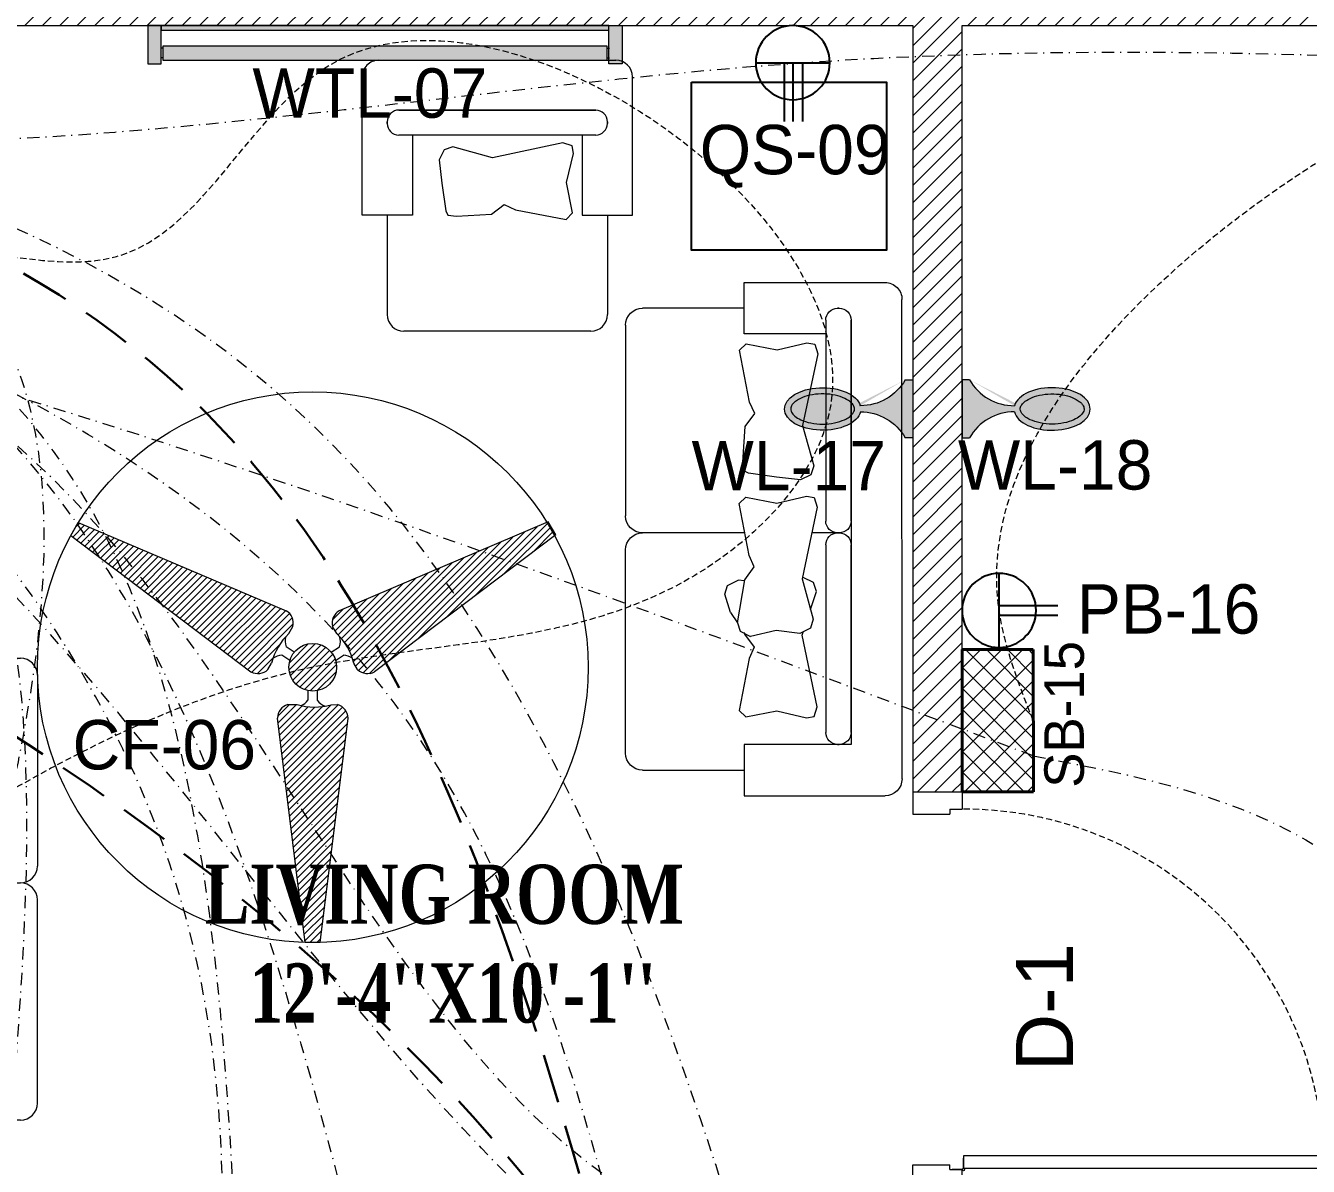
# Model space of a CAD drawing. Header units: inches. Extents: x 109699 to 44449955, y -10987 to 15824140.
# Drawn here: x 196454.9 to 196584.7, y -3879.3 to -3763.8 of the extents above; entities that cross this region are included whole.
import ezdxf

# ---------------------------------------------------------------- set-up
doc = ezdxf.new("R2010")
doc.units = ezdxf.units.IN
doc.header["$LTSCALE"] = 5
doc.header["$MEASUREMENT"] = 0
for name, pattern in [('DASHDOT', [1, 0.5, -0.25, 0, -0.25]), ('DASHED2', [0.375, 0.25, -0.125]), ('HIDDEN', [0.375, 0.25, -0.125])]:
    doc.linetypes.add(name, pattern=pattern)
doc.layers.get('0').update_dxf_attribs({"color": 123})
for name, color, linetype, lineweight in [('@NORMAL', 7, 'Continuous', 5), ('AC In', 244, 'DASHED2', 30), ('door', 8, 'Continuous', 9), ('E-CF-Ceiling-Fan', 30, 'Continuous', 13), ('E-Con-Point', 5, 'DASHED2', 13), ('E-PB-Socket-5A', 203, 'Continuous', 13), ('E-QS-Socket-15A', 1, 'Continuous', 9), ('E-SB-Switch-Board', 106, 'Continuous', 18), ('E-WL-Wall-Light', 232, 'Continuous', 15), ('E-WTL-Wall-Tube-Light', 6, 'Continuous', 15), ('fixture', 255, 'Continuous', 0), ('ha', 252, 'Continuous', 5), ('SB', 1, 'DASHDOT', 20), ('WALL-1', 8, 'Continuous', 9), ('wll 01', 7, 'Continuous', 9)]:
    doc.layers.add(name, color=color, linetype=linetype, lineweight=lineweight)
doc.layers.add('FURNITUR', color=7, linetype='Continuous', lineweight=5, true_color=0xe8e8e8)
doc.layers.add('illustr-FURNITURE', color=34, linetype='Continuous')
doc.layers.add('T', color=8, linetype='Continuous')
doc.styles.get("Standard").update_dxf_attribs({"font": 'times.ttf'})
doc.styles.add('style2', font='ARIALN.TTF', dxfattribs={"width": 0.75, "height": 3})
doc.styles.add('TEXT-3', font='arial.ttf')

# ---------------------------------------------------------------- blocks, each defined once
blk = doc.blocks.new('Door-40')
at = {"layer": 'door', "ltscale": 0.5}
for p, q in [((0, 40), (5, 40)), ((0, 40), (0, 37.75)), ((5, 40), (5, 38.24999999999636)), ((0, 37.75), (3.75, 37.75000000000364)), ((3.75, 38.24999999999636), (3.75, 37.75000000000364)), ((3.75, 38.24999999999636), (5, 38.24999999999636)), ((5.135000000002037, 2.913192669428099), (5.145000000004075, 2.913192669428099)), ((5.135000000002037, 1.885000000002037), (5.135000000002037, 2.913192669428099)), ((0, 0), (0, 2.25)), ((0, 2.25), (3.75, 2.249999999996362)), ((3.75, 1.750000000003638), (3.75, 2.249999999996362)), ((3.75, 1.750000000003638), (5, 1.750000000003638)), ((4.010000000002037, 1.760000000002037), (4.010000000002037, 1.75)), ((5.010000000002037, 1.760000000002037), (4.010000000002037, 1.760000000002037)), ((5, 1.750000000003638), (5.010400642058812, 1.750000000007276)), ((5, 0), (5, 1.750000000003638)), ((5.145000000004075, 1.895000000000437), (5.145000000004075, 1.884599357945262)), ((0, 0), (5, 0)), ((0, 0), (5, 0))]:
    blk.add_line(p, q, dxfattribs=at)
blk.add_lwpolyline([(41.625, 3.145000000000437), (5.145000000004075, 3.145000000000437), (5.145000000004075, 1.895000000000437), (41.625, 1.895000000000437)], close=True, dxfattribs=at)
blk.add_circle((5.135000000002037, 1.760000000002037), 0.1249999999999983, dxfattribs=at)
at = {"layer": 'door', "linetype": 'HIDDEN', "ltscale": 0.5}
blk.add_arc((5.156161382139544, 1.755015969829401), 36.49531813451388, 2.182731632980644, 90.24516611661387, dxfattribs=at)
blk = doc.blocks.new('A$C677D3EAC')
at = {"layer": 'FURNITUR'}
for p, q in [((12.00479866045498, 51.95316647657546), (26.27257498371182, 51.95316647657546)), ((12.00479866045498, 46.7545977087857), (12.00479866045498, 51.95316647657546)), ((1.714798660454107, 49.35388209268422), (12.00479866045498, 49.35388209268422)), ((27.98757498370105, 50.23816647657532), (27.98757498370833, 1.714991515273141)), ((-0.0002013395424000919, 47.63888209268407), (-0.0002013395424000919, 27.05888209268414)), ((22.84257498371153, 46.7545977087857), (12.00479866045498, 46.7545977087857)), ((21.47057498371578, 46.7545977087857), (21.64207498370524, 46.7545977087857)), ((22.84257498370425, 3.799775899162796), (22.84257498370425, 46.7545977087857)), ((20.27007498366584, 26.54438209267664), (20.27007498370949, 45.55409770878578)), ((22.84257498371153, 45.55409770878578), (22.8425749836606, 26.54438209267664)), ((11.49008981315274, 43.32827631189775), (12.16517933704745, 43.96611358265636)), ((12.5027240989948, 38.07549475087126), (11.49008981315274, 43.32827631189775)), ((12.16517933704745, 43.96611358265636), (15.31559601729532, 43.36579608827378)), ((15.31559601729532, 43.36579608827378), (18.31599273014581, 44.07867291178536)), ((19.40363667030761, 42.95307747577226), (17.86593348672614, 35.7117434773545)), ((18.31599273014581, 44.07867291178536), (19.10359739428532, 43.92859380628033)), ((19.10359739428532, 43.92859380628033), (19.40363667030761, 42.95307747577226)), ((13.02779365549941, 36.91237953848213), (12.5027240989948, 38.07549475087126)), ((12.05266419680993, 35.5991841482255), (13.02779365549941, 36.91237953848213)), ((11.33031025100354, 34.46060119444883), (11.61261941229895, 35.30786455647831)), ((11.61261941229895, 35.30786455647831), (12.66275786653569, 35.83314249810883)), ((12.00544753944268, 35.43314440848462), (12.05266419680993, 35.5991841482255)), ((15.24777488336258, 35.24313066369177), (12.66275786653569, 35.83314249810883)), ((17.65718828754325, 35.51486969230791), (15.24777488336258, 35.24313066369177)), ((18.70732674178726, 34.98959175067739), (17.65718828754325, 35.51486969230791)), ((17.86593348672614, 35.7117434773545), (17.97569034616026, 35.37952664570821)), ((10.63983892452234, 33.38899892960671), (11.33031025100354, 34.46060119444883)), ((11.33031025100354, 34.46060119444883), (12.05985271719692, 30.10290950415674)), ((17.87312200711312, 29.99035017502774), (19.00736667657475, 34.08911497292229)), ((19.00736667657475, 34.08911497292229), (18.70732674178726, 34.98959175067739)), ((10.63983892452234, 33.38899892960671), (10.03458546302863, 31.55699145095787)), ((18.72337355450145, 33.1164066199799), (19.32862701599515, 31.28439914133105)), ((10.03458546302863, 31.55699145095787), (10.3346253978234, 30.65651467320276)), ((19.32862701599515, 31.28439914133105), (19.02858708120039, 30.38392236357595)), ((10.3346253978234, 30.65651467320276), (11.38476385206013, 30.13123673157224)), ((12.04650223874341, 30.18265437400623), (11.38476385206013, 30.13123673157224)), ((12.05985271719692, 30.10290950415674), (13.0349821758864, 28.78971411390012)), ((19.4108251906946, 22.74901617660998), (17.87312200711312, 29.99035017502774)), ((17.97844862696365, 29.85864442194543), (17.89591218490386, 29.87674181101283)), ((19.02858708120039, 30.38392236357595), (17.97844862696365, 29.85864442194543)), ((13.0349821758864, 28.78971411390012), (12.50991261938179, 27.62659890151099)), ((12.50991261938179, 27.62659890151099), (11.49727833353245, 22.3738173404854)), ((12.06984914469649, 25.34388209268036), (1.714798660454107, 25.34388209268491)), ((21.47057498365757, 25.34388209267672), (18.85980329597078, 25.34388209267763)), ((21.47057498373033, 25.34388209267672), (21.64207498372707, 25.34388209267672)), ((21.64207498366159, 25.34388209267672), (21.47057498366485, 25.34388209267672)), ((-0.0002013395424000919, 4.314275899168024), (-0.0002013395424000919, 23.62888209268476)), ((20.27007498370949, 3.79977589916416), (20.27007498372404, 24.1433820926768)), ((22.84257498372608, 24.1433820926768), (22.84257498370425, 3.79977589916416)), ((11.49727833353245, 22.3738173404854), (12.17236785743444, 21.73598006972588)), ((12.17236785743444, 21.73598006972588), (15.32278453768231, 22.33629756410846)), ((15.32278453768231, 22.33629756410846), (18.3231812505328, 21.62342074059688)), ((19.11078591466503, 21.77349984610191), (19.4108251906946, 22.74901617660998)), ((18.3231812505328, 21.62342074059688), (19.11078591466503, 21.77349984610191)), ((15.28969182424771, 19.71016240346398), (12.43392473156564, 19.28744697104412)), ((17.69910522842838, 19.98190143208012), (15.28969182424771, 19.71016240346398)), ((18.74924368267239, 19.4566234904496), (17.69910522842838, 19.98190143208012)), ((11.98386482938076, 19.06232831278612), (11.87135034790845, 18.19937131140705)), ((11.87135034790845, 18.19937131140705), (12.10176965808205, 14.56994124392895)), ((12.43392473156564, 19.28744697104412), (11.98386482938076, 19.06232831278612)), ((17.91503894799826, 14.45738191479995), (19.04928361745988, 18.5561467126945)), ((19.04928361745988, 18.5561467126945), (18.74924368267239, 19.4566234904496)), ((12.10176965808205, 14.56994124392895), (13.07689911677153, 13.25674585367233)), ((19.45274213157973, 7.216047916382195), (17.91503894799826, 14.45738191479995)), ((13.07689911677153, 13.25674585367233), (12.55182956026692, 12.0936306412832)), ((12.55182956026692, 12.0936306412832), (11.53919527441758, 6.840849080256703)), ((11.53919527441758, 6.840849080256703), (12.21428479831957, 6.203011809498093)), ((12.21428479831957, 6.203011809498093), (15.36470147856744, 6.803329303880673)), ((15.36470147856744, 6.803329303880673), (18.36509819141793, 6.090452480368185)), ((19.15270285555744, 6.240531585874123), (19.45274213157973, 7.216047916382195)), ((20.27007498370949, 5.198560283064126), (12.00479866045498, 5.198560283062761)), ((12.00479866045498, 5.198560283062761), (12.00479866045498, -8.484727004542947e-06)), ((18.36509819141793, 6.090452480368185), (19.15270285555744, 6.240531585874123)), ((12.00479866045498, 2.599275899167878), (1.714798660446831, 2.599275899171516)), ((21.64207498370524, 2.59927589916424), (21.47057498370123, 2.59927589916424)), ((21.47057498370123, 2.59927589916424), (21.64207498369797, 2.59927589916424)), ((12.00479866045498, -8.484727004542947e-06), (26.27257498371182, -8.484727004542947e-06))]:
    blk.add_line(p, q, dxfattribs=at)
for centre, radius, start, end in [((26.27257498370454, 50.23816647657532), 1.715, 0, 90), ((1.714798660454107, 47.63888209268407), 1.715, 90, 180), ((21.47057498371578, 45.55409770878532), 1.200500000000829, 90, 179.9999999999739), ((21.64207498371252, 45.55409770878578), 1.20049999999992, 0, 90), ((1.714798660454107, 27.05888209268414), 1.715, 180, 270), ((21.47057498366485, 26.5443820926771), 1.200500000000375, 180.0000000000261, 270), ((21.64207498366159, 26.54438209267664), 1.20049999999901, 270, 0), ((1.714798660454107, 23.62888209268476), 1.715, 90, 180), ((21.47057498373033, 24.14338209267726), 1.20049999999901, 90, 180.0000000000261), ((21.64207498372707, 24.14338209267726), 1.200499999999465, 359.999999999974, 90), ((1.714798660446831, 4.314275899171662), 1.715, 180, 270), ((21.47057498370123, 3.799775899163706), 1.200499999999465, 179.9999999999739, 270), ((21.64207498370524, 3.79977589916416), 1.20049999999992, 270, 0), ((26.27257498371182, 1.714991515273141), 1.715, 270, 0)]:
    blk.add_arc(centre, radius, start, end, dxfattribs=at)
blk = doc.blocks.new('A$C35210EED')
at = {"layer": 'fixture'}
for p, q in [((4.314276831042662, 27.98778557556034), (23.62888302456122, 27.98778557556034)), ((2.599276831046154, 15.98278557556296), (2.599276831046154, 26.27278557557111)), ((25.34388302455773, 15.91773509132145), (25.34388302455773, 26.27278557556383)), ((-7.55285145714879e-06, 15.98278557556296), (-7.55285145714879e-06, 1.715009252306118)), ((5.19856121493649, 15.98278557556296), (-7.55285145714879e-06, 15.98278557556296)), ((5.19856121493649, 7.717509252308446), (5.19856121493649, 15.98278557556296)), ((6.840850012129522, 16.44838896160036), (6.20301274137455, 15.77329943769837)), ((12.09363157315966, 15.43575467575101), (6.840850012129522, 16.44838896160036)), ((18.19937224328169, 16.11623388810949), (14.56994217580359, 15.88581457793589)), ((19.06232924466167, 16.00371940663717), (18.19937224328169, 16.11623388810949)), ((19.28744790291967, 15.5536595044523), (19.06232924466167, 16.00371940663717)), ((22.74459864067467, 7.717509252308446), (22.74459864067467, 15.98278557556296)), ((22.74459864067467, 15.98278557556296), (27.94316740846261, 15.98278557556296)), ((27.94316740846261, 15.98278557556296), (27.94316740846261, 1.715009252306118)), ((6.20301274137455, 15.77329943769837), (6.80333023575804, 12.6228827574505)), ((13.25674678554788, 14.91068511924641), (12.09363157315966, 15.43575467575101)), ((14.56994217580359, 15.88581457793589), (13.25674678554788, 14.91068511924641)), ((19.71016333533771, 12.69789241177023), (19.28744790291967, 15.5536595044523)), ((6.80333023575804, 12.6228827574505), (6.090453412245552, 9.62248604460001)), ((19.98190236395749, 10.28847900758956), (19.71016333533771, 12.69789241177023)), ((6.090453412245552, 9.62248604460001), (6.240532517746033, 8.834881380460502)), ((7.216048848255014, 8.534842104438212), (14.45738284667459, 10.07254528801968)), ((14.45738284667459, 10.07254528801968), (18.55614764457277, 8.93830061855806)), ((19.45662442232424, 9.238340553345552), (19.98190236395749, 10.28847900758956)), ((6.240532517746033, 8.834881380460502), (7.216048848255014, 8.534842104438212)), ((18.55614764457277, 8.93830061855806), (19.45662442232424, 9.238340553345552)), ((3.799776831037889, 7.717509252308446), (24.14338302455144, 7.717509252293894)), ((2.599276831038878, 6.345509252312695), (2.599276831038878, 6.517009252316711)), ((2.599276831038878, 6.517009252316711), (2.599276831038878, 6.345509252319971)), ((25.34388302455045, 6.517009252287608), (25.34388302455045, 6.345509252290867)), ((25.34388302455045, 6.345509252356351), (25.34388302455045, 6.517009252353091)), ((25.34388302457228, 6.345509252312695), (25.34388302457228, 6.517009252316711)), ((25.34388302457228, 6.517009252316711), (25.34388302457228, 6.345509252319971)), ((3.799776831037889, 5.145009252313685), (24.14338302457327, 5.145009252291857)), ((24.14338302455144, 5.145009252291857), (3.799776831037889, 5.145009252313685)), ((26.22816740846611, 9.252305972040631e-06), (1.71499244714505, 9.252309610019438e-06))]:
    blk.add_line(p, q, dxfattribs=at)
for centre, radius, start, end in [((4.314276831049938, 26.27278557557111), 1.715, 90, 180), ((23.62888302456122, 26.27278557556383), 1.715, 0, 90), ((3.799776831037889, 6.517009252316711), 1.200499999999465, 90, 180), ((24.14338302455144, 6.517009252287608), 1.20049999999901, 0, 90), ((24.14338302457327, 6.517009252316711), 1.200499999999465, 0, 90), ((3.799776831037889, 6.345509252312695), 1.20049999999992, 180, 270), ((24.14338302455144, 6.345509252290867), 1.200499999999465, 270, 0), ((24.14338302457327, 6.345509252312695), 1.20049999999992, 270, 0), ((1.71499244714505, 1.715009252306118), 1.715, 180, 270), ((26.22816740846611, 1.715009252306118), 1.715, 270, 0)]:
    blk.add_arc(centre, radius, start, end, dxfattribs=at)
blk = doc.blocks.new('A$C4DCB0E22')
h = blk.add_hatch()
h.set_pattern_fill('ANSI37', color=256, scale=15, angle=90.05046403147966, style=0)
h.set_pattern_definition([(135.0504640314797, (0, 0), (-1.324656962164393, -1.326992438783809), []), (225.0504640314796, (0, 0), (1.326992438783809, -1.324656962164393), [])])
h.paths.add_polyline_path([(0.0158499618895469, -4.176303718850249e-06), (-3.779117417224143e-06, 17.9999888419976), (8.999992730033242, 18.00791571250107), (9.015846471040199, 0.007922694199763214)])
at = {"lineweight": 40}
for p, q in [((-3.779117417224143e-06, 17.9999888419976), (8.999992730033242, 18.00791571250107)), ((0.0158499618895469, -4.176303718850249e-06), (-3.779117417224143e-06, 17.9999888419976)), ((9.015846471040199, 0.007922694199763214), (8.999992730033242, 18.00791571250107)), ((0.0158499618895469, -4.176303718850249e-06), (9.015846471040199, 0.007922694199763214))]:
    blk.add_line(p, q, dxfattribs=at)
blk = doc.blocks.new('A$C0EEE0DA8')
at = {"lineweight": 25}
for p, q in [((9.859886922386067, 11.01563311866266), (9.859886922386067, 3.514223118661903)), ((9.859886922386067, 7.754928118662065), (15.8195753665932, 7.754928118662065)), ((9.859886922386067, 6.774928118662501), (15.8195753665932, 6.774928118662501))]:
    blk.add_line(p, q, dxfattribs=at)
blk.add_circle((9.85988692238243, 7.264928118662283), 3.750704999999999, dxfattribs=at)
blk = doc.blocks.new('1')
at = {"layer": 'E-CF-Ceiling-Fan', "linetype": 'ByBlock', "ltscale": 0.5}
h = blk.add_hatch(dxfattribs=at)
h.set_pattern_fill('ANSI31', color=256, scale=10)
h.set_pattern_definition([(45, (0, 0), (-0.8838834764831843, 0.8838834764831844), [])])
edge = h.paths.add_edge_path()
edge.add_line((209066.544903523, -13067.11685315647), (209064.6438415694, -13070.41407147769))
edge.add_line((209064.6438415694, -13070.41407147769), (209110.249472843, -13104.88204089217))
edge.add_ellipse((209112.0161950886, -13101.65334947437), major_axis=(2.602475337466696, 2.602475337466696), ratio=0.9999999999999906, start_angle=196.3127629962977, end_angle=268.2872464290007)
edge.add_line((209114.5397230216, -13104.33244681023), (209115.4849750511, -13102.69748638713))
edge.add_ellipse((209130.2442591997, -13106.24386666673), major_axis=(10.7334356491749, 10.7334356491749), ratio=0.9999999999981393, start_angle=88.44228272541869, end_angle=121.48902709430789, ccw=False)
edge.add_line((209119.806567247, -13095.22262044099), (209120.8528262952, -13093.41295266685))
edge.add_ellipse((209117.2719126632, -13092.56276837834), major_axis=(2.602475337466932, 2.602475337466932), ratio=0.9999999999995292, start_angle=301.6440633906456, end_angle=373.6185468234727)
edge.add_line((209119.1884486464, -13089.4206917419), (209066.544903523, -13067.11685315647))
edge = h.paths.add_edge_path()
edge.add_ellipse((209131.089283705, -13116.74145270932), major_axis=(2.633110768784475, 2.633110768784475), ratio=0.9999999999997597, start_angle=316.8297377331859, end_angle=387.8389618723904)
edge.add_line((209132.1880164829, -13113.18345735742), (209130.5488454061, -13113.22495130345))
edge.add_ellipse((209126.3035237661, -13098.2962790596), major_axis=(-10.97469841933177, 10.97469841933177), ratio=0.9999999999999191, start_angle=145.1951729281282, end_angle=150.8743574177565, ccw=False)
edge.add_ellipse((209126.3035237661, -13098.2962790596), major_axis=(-10.97469841933177, 10.97469841933177), ratio=0.9999999999999191, start_angle=122.4336804261327, end_angle=145.1951729281282, ccw=False)
edge.add_ellipse((209126.3035237661, -13098.2962790596), major_axis=(-10.97469841933177, 10.97469841933177), ratio=0.9999999999999191, start_angle=118.5749297277244, end_angle=122.4336804261327, ccw=False)
edge.add_line((209121.9149097344, -13113.18345735741), (209119.5749032555, -13113.18345735741))
edge.add_ellipse((209120.6314155011, -13116.70924926331), major_axis=(2.602635845509655, 2.602635845509654), ratio=0.9999999999987026, start_angle=61.6809744807266, end_angle=133.6503259141647)
edge.add_line((209116.9517537436, -13116.62255417043), (209123.9933819142, -13173.42733947012))
edge.add_line((209123.9933819142, -13173.42733947012), (209127.784032512, -13173.43690240765))
edge.add_line((209127.784032512, -13173.43690240765), (209134.8111659948, -13116.62255417052))
h.paths.add_polyline_path([(209119.8508739552, -13103.74154532349, 1), (209131.9120457831, -13103.74154532349, 1)])
edge = h.paths.add_edge_path()
edge.add_line((209187.3717421067, -13070.20410122277), (209185.4890127634, -13066.97304093389))
edge.add_line((209185.4890127634, -13066.97304093389), (209132.574471092, -13089.4206917419))
edge.add_ellipse((209134.4910070752, -13092.56276837834), major_axis=(-2.602475337469112, 2.602475337469112), ratio=0.9999999999994945, start_angle=-13.61854682341294, end_angle=58.35593660933898)
edge.add_line((209130.9100934432, -13093.41295266685), (209131.9563524914, -13095.22262044099))
edge.add_ellipse((209121.5186605386, -13106.24386666673), major_axis=(10.73343564915542, 10.73343564915542), ratio=0.999999999999095, start_angle=328.5109729056215, end_angle=361.55771727458557, ccw=False)
edge.add_line((209136.2779446873, -13102.69748638713), (209137.2231967167, -13104.33244681019))
edge.add_ellipse((209139.7467246498, -13101.65334947437), major_axis=(-2.602475337469201, 2.602475337469201), ratio=0.9999999999990601, start_angle=91.71275357099776, end_angle=163.2982999863874)
edge.add_line((209141.4914892536, -13104.89395933078), (209187.3717421067, -13070.20410122277))
at = {"layer": 'E-CF-Ceiling-Fan', "ltscale": 10}
for p, q in [((209185.4947354289, -13066.97061323832), (209132.574471092, -13089.42069174189)), ((209187.3717421067, -13070.20410122277), (209185.4890127634, -13066.97304093388)), ((209064.6438415694, -13070.41407147769), (209066.544903523, -13067.11685315647)), ((209066.544903523, -13067.11685315647), (209119.1884486464, -13089.42069174189)), ((209187.3717421067, -13070.20410122277), (209141.4914892536, -13104.8939593308)), ((209064.6438415694, -13070.41407147769), (209110.249472843, -13104.88204089212)), ((209119.8065672471, -13095.2226204409), (209120.8528262952, -13093.41295266684)), ((209131.9563524913, -13095.2226204409), (209130.9100934432, -13093.41295266684)), ((209121.1873655701, -13099.95559165538), (209119.1343670181, -13098.56426171081)), ((209130.5755541683, -13099.95559165538), (209132.6285527202, -13098.56426171081)), ((209114.5397230216, -13104.33244681025), (209115.484975051, -13102.69748638717)), ((209120.0894197592, -13102.06218894969), (209118.0923406337, -13100.70875594979)), ((209131.6734999792, -13102.06218894969), (209133.6705791047, -13100.70875594979)), ((209137.2231967167, -13104.33244681025), (209136.2779446873, -13102.69748638717)), ((209124.6292368371, -13109.64068966342), (209124.6292368371, -13112.08558296959)), ((209126.9897148455, -13109.6694233058), (209126.9897148455, -13112.08558296959)), ((209119.5749032554, -13113.18345735741), (209121.9149097344, -13113.18345735741)), ((209130.5488454059, -13113.22495130345), (209132.1880164829, -13113.18345735741)), ((209123.9933819142, -13173.42733947012), (209116.9517537436, -13116.62255417042)), ((209127.784032512, -13173.43690240765), (209134.8111659948, -13116.62255417039)), ((209127.784032512, -13173.43690240765), (209123.9933819142, -13173.42733947012))]:
    blk.add_line(p, q, dxfattribs=at)
for radius in [69.69809221428028, 6.030585913961706]:
    blk.add_circle((209125.8814598692, -13103.74154532349), radius, dxfattribs=at)
for centre, major_axis, ratio, start_param, end_param in [((209117.2719126632, -13092.56276837834), (2.602475337466931, 2.602475337466931), 0.9999999999995293, 5.264682075261256, 6.520873788586199), ((209134.4910070752, -13092.56276837834), (-2.602475337469112, 2.602475337469112), 0.9999999999994945, -0.2376884814055706, 1.018503231918061), ((209130.2442591997, -13106.24386666673), (10.7334356491749, 10.7334356491749), 0.9999999999981393, 1.543609031538261, 2.120383527840273), ((209122.7572162564, -13097.18760929776), (-2.740456939066795, 2.740456939066795), 0.9999999999999716, 0.4622372466417044, 1.148537865656782), ((209121.5186605386, -13106.24386666673), (10.73343564915542, 10.73343564915542), 0.999999999999095, 5.733598106132978, 6.310372602436297), ((209129.0057034835, -13097.18760929378), (-2.740456939069299, 2.740456939069299), 0.9999999999990347, 3.56385111362636, 4.25015173105463), ((209118.1560665238, -13104.58382336606), (2.740456939070688, 2.740456939070688), 0.9999999999982624, 0.801841786050358, 1.428905426830904), ((209133.6068532084, -13104.58382336598), (-2.740456939075534, 2.740456939075535), 0.999999999998016, -1.428905429243861, -0.8018417876198008), ((209112.0161950886, -13101.65334947437), (2.602475337466696, 2.602475337466696), 0.9999999999999905, 3.426304077972683, 4.682495791295461), ((209139.7467246498, -13101.65334947437), (-2.602475337469201, 2.602475337469201), 0.9999999999990602, 1.600689515884098, 2.85688122920773), ((209121.4571744064, -13109.85887499457), (-2.740456939059593, 2.740456939059593), 0.9999999999952948, 2.745104486731238, 3.314940694839574), ((209130.1617772753, -13109.85887499338), (2.740456939059473, 2.740456939059473), 0.9999999999984862, 2.968244612714574, 3.636223092052213), ((209120.6314155011, -13116.70924926331), (2.602635845509655, 2.602635845509654), 0.9999999999987026, 1.076536090527279, 2.332638233565674), ((209126.3035237661, -13098.2962790596), (-10.97469841933177, 10.97469841933177), 0.999999999999919, 2.069522934069694, 2.63325429377058), ((209131.089283705, -13116.74145270932), (2.633110768784475, 2.633110768784475), 0.9999999999997595, 5.52972209167421, 6.769066852189965)]:
    blk.add_ellipse(centre, major_axis=major_axis, ratio=ratio, start_param=start_param, end_param=end_param, dxfattribs=at)
blk = doc.blocks.new('A$C63C712C3')
at = {"linetype": 'ByBlock', "ltscale": 0.5}
h = blk.add_hatch(color=256, dxfattribs=at)
h.dxf.hatch_style = 1
h.paths.add_polyline_path([(35.45815903441689, 102.6004051111813), (7.051254215184599e-05, 102.6004051111813), (7.051254215184599e-05, -1.4210854715202e-14), (35.45815903441689, 0)])
h.paths.add_polyline_path([(1235.458159034402, 102.6004051111813), (35.45815903441689, 102.6004051111813), (35.45815903441689, 90.19858873463818), (1235.458159034402, 90.19858873463818)])
h.paths.add_polyline_path([(1270.916247556277, 102.6004051111813), (1235.458159034402, 102.6004051111813), (1235.458159034402, -1.4210854715202e-14), (1270.916247556277, 0)])
h = blk.add_hatch(color=256, dxfattribs=at)
h.dxf.hatch_style = 1
h.set_gradient(color1=(255, 255, 0), rotation=269, name='CYLINDER')
h.paths.add_polyline_path([(1230.609335631336, 47.55507706388016), (39.80634735536296, 47.55507706388016), (39.80634735536296, 10.14120857274975), (1230.609335631336, 10.14120857274975)])
at = {"ltscale": 2}
for p, q in [((39.80314903250837, 42.02165198561852), (33.8373914979602, 42.02165198561852)), ((1230.612533954176, 42.02165198561852), (1236.578291488724, 42.02165198561852)), ((39.80314903250837, 15.93327464433969), (33.8373914979602, 15.93327464433969)), ((1230.612533954176, 15.93327464433969), (1236.578291488724, 15.93327464433969))]:
    blk.add_line(p, q, dxfattribs=at)
for points in [[(35.45815903441689, 102.6004051111813), (7.051254215184599e-05, 102.6004051111813), (7.051254215184599e-05, 0), (35.45815903441689, 0)], [(35.45815903441689, 102.6004051111813), (1235.458159034402, 102.6004051111813), (1235.458159034402, 90.19858873463818), (35.45815903441689, 90.19858873463818)], [(1235.458159034402, 102.6004051111813), (1270.916247556277, 102.6004051111813), (1270.916247556277, 0), (1235.458159034402, 0)], [(39.80634735536296, 47.55507706388016), (1230.609335631336, 47.55507706388016), (1230.609335631336, 10.14120857274975), (39.80634735536296, 10.14120857274975)]]:
    blk.add_lwpolyline(points, close=True, dxfattribs=at)
blk = doc.blocks.new('E-W-LIGHT')
at = {"linetype": 'ByBlock', "ltscale": 0.5}
h = blk.add_hatch(color=256, dxfattribs=at)
h.dxf.hatch_style = 1
h.set_gradient(color1=(255, 255, 255), color2=(255, 255, 0), name='CYLINDER')
edge = h.paths.add_edge_path()
edge.add_spline(control_points=[(-96.71110423948552, 1.235367220396483), (-96.8976251288622, 1.235367220396483), (-97.08530367817384, 1.204590695443009), (-97.49532330615068, 1.060408411101338), (-97.71769888777162, 0.9452617532663472), (-98.18859363857634, 0.6007580769133996), (-98.4360601757027, 0.3712016227401077), (-98.9274233233457, -0.2076466389563343), (-99.17095937526851, -0.5565722783421756), (-99.79256403547286, -1.649000525487912), (-100.1403411294208, -2.496475964584042), (-100.6655547252501, -4.389078901701514), (-100.8435119435345, -5.433326140728264), (-100.996858843053, -7.577941591604359), (-100.9723680002039, -8.677864733885961), (-100.7253955626443, -10.7881619923927), (-100.5027117058065, -11.79805679996582), (-99.90205506231798, -13.59089832466863), (-99.52349327352754, -14.37265162368595), (-98.79708591162027, -15.46144462183512), (-98.46289770719719, -15.83531695936959), (-97.82402795464219, -16.37320808014224), (-97.52292902289115, -16.53708124557815), (-97.0332651008719, -16.69867335386745), (-96.83300356165012, -16.72444707740215), (-96.42760539585558, -16.70413243760904), (-96.21918910161975, -16.65733367471884), (-95.75858057275782, -16.45705756399432), (-95.50712660475898, -16.30138572900886), (-94.98330090317799, -15.85001415615693), (-94.71221849052682, -15.55449414506236), (-94.18744122004225, -14.82684639582039), (-93.93399672563008, -14.39521060388152), (-93.32240182252819, -13.09860869282319), (-93.0057716383552, -12.13470487732181), (-92.57508722519842, -10.03980369670334), (-92.46055768618565, -8.90959698224412), (-92.45565766659526, -6.646794607945969), (-92.56528275998282, -5.514732191470296), (-92.98715107886524, -3.412587944823316), (-93.29985699109132, -2.443281268231641), (-93.99092435031811, -0.9549615958549695), (-94.34810290115182, -0.3877643056552464), (-95.07582621573985, 0.4836147841888085), (-95.44374809115733, 0.7854262440646148), (-96.01798165069457, 1.105607693885873), (-96.24029005175481, 1.180327462172805), (-96.53763867025813, 1.228459302029147), (-96.62438560181026, 1.235367220396483), (-96.71110423948552, 1.235367220396483)], knot_values=[0, 0, 0, 0, 0.194197829587449, 0.194197829587449, 0.388395659174898, 0.388395659174898, 0.582593488762347, 0.582593488762347, 0.776791318349796, 0.776791318349796, 1.110216687407361, 1.110216687407361, 1.443642056464925, 1.443642056464925, 1.77706742552249, 1.77706742552249, 2.110492794580054, 2.110492794580054, 2.443918163637619, 2.443918163637619, 2.701496175378678, 2.701496175378678, 2.959074187119738, 2.959074187119738, 3.169612053741, 3.169612053741, 3.380149920362263, 3.380149920362263, 3.590687786983526, 3.590687786983526, 3.801225653604789, 3.801225653604789, 4.011763520226051, 4.011763520226051, 4.360140390670959, 4.360140390670959, 4.708517261115867, 4.708517261115867, 5.056894131560775, 5.056894131560775, 5.405271002005684, 5.405271002005684, 5.69307956715584, 5.69307956715584, 5.980888132305996, 5.980888132305996, 6.192897451070847, 6.192897451070847, 6.283185307179586, 6.283185307179586, 6.283185307179586, 6.283185307179586], degree=3, periodic=0)
at = {"layer": 'E-WL-Wall-Light', "linetype": 'ByBlock', "ltscale": 0.5}
h = blk.add_hatch(color=256, dxfattribs=at)
h.dxf.hatch_style = 1
edge = h.paths.add_edge_path()
edge.add_ellipse((-96.71110423948552, -7.740473765769313), major_axis=(0, 10.71660606041263), ratio=0.559300439547623, start_angle=187.7376784571124, end_angle=531.0374031504149)
edge.add_arc((-112.001170541625, -18.46997501720373), 14.35701343791298, -60.53601194170483, 0.5736542653427819, ccw=False)
edge.add_line((-104.9392941575301, -30.97012448799713), (-104.939294157532, -33.06572841662167))
edge.add_line((-104.939294157532, -33.06572841662167), (-88.60969415754215, -33.06572841666017))
edge.add_line((-88.60969415754215, -33.06572841666017), (-88.60969415754002, -30.97012448799946))
edge.add_arc((-81.54781777344922, -18.46997501720374), 14.35701343791298, 179.559619270027, 240.5360119417236, ccw=False)
edge = h.paths.add_edge_path(flags=16)
edge.add_spline(control_points=[(-96.71110423948552, 1.235367220396483), (-96.8976251288622, 1.235367220396483), (-97.08530367817384, 1.204590695443009), (-97.49532330615068, 1.060408411101338), (-97.71769888777162, 0.9452617532663472), (-98.18859363857634, 0.6007580769133996), (-98.4360601757027, 0.3712016227401077), (-98.9274233233457, -0.2076466389563343), (-99.17095937526851, -0.5565722783421756), (-99.79256403547286, -1.649000525487912), (-100.1403411294208, -2.496475964584042), (-100.6655547252501, -4.389078901701514), (-100.8435119435345, -5.433326140728264), (-100.996858843053, -7.577941591604359), (-100.9723680002039, -8.677864733885961), (-100.7253955626443, -10.7881619923927), (-100.5027117058065, -11.79805679996582), (-99.90205506231798, -13.59089832466863), (-99.52349327352754, -14.37265162368595), (-98.79708591162027, -15.46144462183512), (-98.46289770719719, -15.83531695936959), (-97.82402795464219, -16.37320808014224), (-97.52292902289115, -16.53708124557815), (-97.0332651008719, -16.69867335386745), (-96.83300356165012, -16.72444707740215), (-96.42760539585558, -16.70413243760904), (-96.21918910161975, -16.65733367471884), (-95.75858057275782, -16.45705756399432), (-95.50712660475898, -16.30138572900886), (-94.98330090317799, -15.85001415615693), (-94.71221849052682, -15.55449414506236), (-94.18744122004225, -14.82684639582039), (-93.93399672563008, -14.39521060388152), (-93.32240182252819, -13.09860869282319), (-93.0057716383552, -12.13470487732181), (-92.57508722519842, -10.03980369670334), (-92.46055768618565, -8.90959698224412), (-92.45565766659526, -6.646794607945969), (-92.56528275998282, -5.514732191470296), (-92.98715107886524, -3.412587944823316), (-93.29985699109132, -2.443281268231641), (-93.99092435031811, -0.9549615958549695), (-94.34810290115182, -0.3877643056552464), (-95.07582621573985, 0.4836147841888085), (-95.44374809115733, 0.7854262440646148), (-96.01798165069457, 1.105607693885873), (-96.24029005175481, 1.180327462172805), (-96.53763867025813, 1.228459302029147), (-96.62438560181026, 1.235367220396483), (-96.71110423948552, 1.235367220396483)], knot_values=[0, 0, 0, 0, 0.194197829587449, 0.194197829587449, 0.388395659174898, 0.388395659174898, 0.582593488762347, 0.582593488762347, 0.776791318349796, 0.776791318349796, 1.110216687407361, 1.110216687407361, 1.443642056464925, 1.443642056464925, 1.77706742552249, 1.77706742552249, 2.110492794580054, 2.110492794580054, 2.443918163637619, 2.443918163637619, 2.701496175378678, 2.701496175378678, 2.959074187119738, 2.959074187119738, 3.169612053741, 3.169612053741, 3.380149920362263, 3.380149920362263, 3.590687786983526, 3.590687786983526, 3.801225653604789, 3.801225653604789, 4.011763520226051, 4.011763520226051, 4.360140390670959, 4.360140390670959, 4.708517261115867, 4.708517261115867, 5.056894131560775, 5.056894131560775, 5.405271002005684, 5.405271002005684, 5.69307956715584, 5.69307956715584, 5.980888132305996, 5.980888132305996, 6.192897451070847, 6.192897451070847, 6.283185307179586, 6.283185307179586, 6.283185307179586, 6.283185307179586], degree=3, periodic=0)
for p, q in [((-104.9392941575301, -30.97012448799713), (-104.939294157532, -33.06572841662167)), ((-88.60969415754215, -33.06572841666017), (-88.60969415754002, -30.97012448803655)), ((-104.939294157532, -33.06572841662167), (-88.60969415754215, -33.06572841666017))]:
    blk.add_line(p, q)
at = {"linetype": 'ByBlock', "ltscale": 0.5}
for centre, start, end in [((-112.001170541625, -18.46997501720374), 299.4639880582952, 0.5736542653427851), ((-81.54781777344922, -18.46997501720374), 179.4263457346572, 240.5360119417045)]:
    blk.add_arc(centre, 14.35701343791298, start, end, dxfattribs=at)
blk.add_ellipse((-96.71110423948552, -7.740473765769313), major_axis=(0, 10.71660606041263), ratio=0.559300439547623, start_param=3.276640619127039, end_param=9.268351136215248, dxfattribs=at)
blk.add_open_spline([(-96.71110423948552, 1.235367220396483), (-96.8976251288622, 1.235367220396483), (-97.08530367817384, 1.204590695443009), (-97.49532330615068, 1.060408411101338), (-97.71769888777162, 0.9452617532663472), (-98.18859363857634, 0.6007580769133996), (-98.4360601757027, 0.3712016227401077), (-98.9274233233457, -0.2076466389563343), (-99.17095937526851, -0.5565722783421756), (-99.79256403547286, -1.649000525487912), (-100.1403411294208, -2.496475964584042), (-100.6655547252501, -4.389078901701514), (-100.8435119435345, -5.433326140728264), (-100.996858843053, -7.577941591604359), (-100.9723680002039, -8.677864733885961), (-100.7253955626443, -10.7881619923927), (-100.5027117058065, -11.79805679996582), (-99.90205506231798, -13.59089832466863), (-99.52349327352754, -14.37265162368595), (-98.79708591162027, -15.46144462183512), (-98.46289770719719, -15.83531695936959), (-97.82402795464219, -16.37320808014224), (-97.52292902289115, -16.53708124557815), (-97.0332651008719, -16.69867335386745), (-96.83300356165012, -16.72444707740215), (-96.42760539585558, -16.70413243760904), (-96.21918910161975, -16.65733367471884), (-95.75858057275782, -16.45705756399432), (-95.50712660475898, -16.30138572900886), (-94.98330090317799, -15.85001415615693), (-94.71221849052682, -15.55449414506236), (-94.18744122004225, -14.82684639582039), (-93.93399672563008, -14.39521060388152), (-93.32240182252819, -13.09860869282319), (-93.0057716383552, -12.13470487732181), (-92.57508722519842, -10.03980369670334), (-92.46055768618565, -8.90959698224412), (-92.45565766659526, -6.646794607945969), (-92.56528275998282, -5.514732191470296), (-92.98715107886524, -3.412587944823316), (-93.29985699109132, -2.443281268231641), (-93.99092435031811, -0.9549615958549695), (-94.34810290115182, -0.3877643056552464), (-95.07582621573985, 0.4836147841888085), (-95.44374809115733, 0.7854262440646148), (-96.01798165069457, 1.105607693885873), (-96.24029005175481, 1.180327462172805), (-96.53763867025813, 1.228459302029147), (-96.62438560181026, 1.235367220396483), (-96.71110423948552, 1.235367220396483)], degree=3, knots=[0, 0, 0, 0, 0.194197829587449, 0.194197829587449, 0.388395659174898, 0.388395659174898, 0.582593488762347, 0.582593488762347, 0.776791318349796, 0.776791318349796, 1.110216687407361, 1.110216687407361, 1.443642056464925, 1.443642056464925, 1.77706742552249, 1.77706742552249, 2.110492794580054, 2.110492794580054, 2.443918163637619, 2.443918163637619, 2.701496175378678, 2.701496175378678, 2.959074187119738, 2.959074187119738, 3.169612053741, 3.169612053741, 3.380149920362263, 3.380149920362263, 3.590687786983526, 3.590687786983526, 3.801225653604789, 3.801225653604789, 4.011763520226051, 4.011763520226051, 4.360140390670959, 4.360140390670959, 4.708517261115867, 4.708517261115867, 5.056894131560775, 5.056894131560775, 5.405271002005684, 5.405271002005684, 5.69307956715584, 5.69307956715584, 5.980888132305996, 5.980888132305996, 6.192897451070847, 6.192897451070847, 6.283185307179586, 6.283185307179586, 6.283185307179586, 6.283185307179586], dxfattribs=at)
blk = doc.blocks.new('A$C7D2A24B3')
at = {"lineweight": 25}
for p, q in [((9.859886922386067, 11.01563311865903), (9.859886922386067, 3.514223118658265)), ((9.859886922386067, 8.143706464579736), (15.8195753665932, 8.143706464579736)), ((9.859886922386067, 7.268951136147734), (15.8195753665932, 7.268951136147734)), ((9.859886922386067, 6.288951136148171), (15.8195753665932, 6.288951136148171))]:
    blk.add_line(p, q, dxfattribs=at)
blk.add_circle((9.85988692238243, 7.264928118658645), 3.750704999999999, dxfattribs=at)

msp = doc.modelspace()

# ---------------------------------------------------------------- hatches: boundary and pattern name
at = {"layer": 'ha'}
h = msp.add_hatch(dxfattribs=at)
h.set_pattern_fill('ANSI31', scale=10, angle=-7.63333123551244e-14, style=0)
h.set_pattern_definition([(44.99999999999989, (142732.3835256985, 2531118.532197352), (-0.8838834764831833, 0.8838834764831855), [])])
h.paths.add_polyline_path([(196721.1912594374, -3758.839964344659), (196669.0183648828, -3758.839964344659), (196669.0183648828, -3744.923741294564), (196664.0183648828, -3744.923741294564), (196664.0183648828, -3758.839964344659), (196532.0191680452, -3758.839964344659), (196532.0191680452, -3675.007518244003), (196527.0191680452, -3675.007518244003), (196527.0191680452, -3758.839964344659), (196295.8473409007, -3758.839964345125), (196295.8473409007, -3755.847763503929), (196290.8470773022, -3755.847763503929), (196290.8467237212, -3771.84035897118), (196295.8466929922, -3771.84035897118), (196295.8466929922, -3763.839732098886), (196544.6804083691, -3763.839732098886), (196544.6804083691, -3841.423217861475), (196549.67976046, -3841.423259611734), (196549.6804083691, -3763.839964345125), (196681.1912594375, -3763.839964344659), (196681.1912594375, -3773.522328721387), (196681.1912594375, -3775.131852819612), (196686.1912594375, -3775.131852819612), (196686.1914085268, -3768.839733289349), (196721.1912594374, -3768.840195399969)])

# ---------------------------------------------------------------- linework, layer by layer
at = {"layer": '@NORMAL'}
for p, q in [((196295.8465377384, -3763.839964344659, 1.357551479428487), (196544.6804083691, -3763.839964344659, 1.357551479428487)), ((196544.6804083691, -3841.423741294098, 0.2617963558180989), (196549.6804083691, -3841.423741294098, 0.2617963558180989)), ((196544.6804083691, -3841.423741294098, 0.4617963558181479), (196549.6804083691, -3841.423741294098, 0.4617963558181479))]:
    msp.add_line(p, q, dxfattribs=at)
at = {"layer": 'AC In', "ltscale": 4}
for points in [[(196307.8297171502, -3767.217604157297, 1.34720101745143), (196470.8971407607, -3800.853481064452), (196568.8501602315, -4023.805578286749), (196723.72265625, -4081.58984375, 0.2632158499592581), (196738.9502727254, -4085.077353768883, 0.2636725316083707), (196747.53515625, -4085.418729287976, -0.02144757909902495), (196752.3494874279, -4077.035875046248, 0.2632158499592663)], [(196309.0625, -3770.321839887185, 1.357551479428487), (196519.0722521292, -3899.963498570354, -0.2041998163280778), (196554.5898931054, -4082.977774671268), (196551.1661776879, -4151.370413504588), (196543.2431236631, -4183.461143316799, 0.1632158499592506), (196543.46484375, -4196.3828125, 0.1632158499592506), (196521.6649601266, -4189.007518243809, 0.1632158499592506)]]:
    msp.add_spline(points, degree=3, dxfattribs=at)
at = {"layer": 'E-Con-Point', "ltscale": 0.5}
for points in [[(196556.8884098899, -3834.214793386677, 0.5581817325667089), (196553.4309529367, -3823.053529050547, 0.9946472506889508), (196558.7998079278, -3802.65441490245, 1.257551479397208), (196622.8801114499, -3769.037178832736, 1.443341795824587), (196613.6066019247, -3813.334444626704, 0.9661369443860224), (196616.8240928779, -3873.304017781092, 0.3764601345587908)], [(196427.763817056, -3815.121887457464, 0.2853377421193635), (196440.1053513442, -3786.635437701407), (196464.0723253026, -3787.215095062758), (196486.5578984418, -3767.331965837581, 1.357551479428487), (196536.4314200309, -3801.863584625539, 1.257551479397208), (196522.6116415095, -3819.508974484463), (196483.941670235, -3828.802799577621, 0.8803466279899226), (196432.539320421, -3854.432005069449, 0.5385016732790642)]]:
    msp.add_spline(points, degree=3, dxfattribs=at)
at = {"layer": 'illustr-FURNITURE', "elevation": -0.02144757909902495}
msp.add_lwpolyline([(196522.2877726716, -3769.572769186487), (196542.0328462527, -3769.572769186487), (196542.0328462527, -3786.569787535844), (196522.2877726716, -3786.569787535844)], close=True, dxfattribs=at)
at = {"layer": 'SB', "ltscale": 0.5}
for points in [[(196309.7636280959, -3766.04758957015, 1.357551479428487), (196453.165268684, -3796.376116492949), (196426.21484375, -3951.807102787094, 0.3027638445431313), (196428.94921875, -3992.2734375, 0.1662710887678518), (196437.747954062, -4024.372318890902, 0.1628455104272918), (196441.6319573692, -4022.593749991499, 0.1632158499592506)], [(196315.0410609561, -3767.081084808197, 1.0094243402348), (196459.2684807247, -3774.947129970253, -0.3481271391936869), (196533.5178807381, -3767.590852082893, 1.0094243402348), (196649.7614356603, -3770.570696217662, 1.0094243402348)], [(196748.9860880825, -4166.867919371018, -0.02144757909902495), (196657.1113423192, -4070.37084475112), (196494.419021477, -3990.469826841244, -0.2286854745941795), (196458.9000402839, -3808.614921242366), (196307.2806941518, -3767.197737286692, 1.351851322454579)], [(196563.1450261768, -3890.30078125, 0.461796355818155), (196523.8973367992, -3885.972559749574, 0.461796355818155), (196462.8404741664, -3815.26864390272, -0.04558136720845755), (196307.8297171502, -3767.217604157297, 1.347201017451286)], [(196640.7254424056, -3983.209599387028, 0.1632158499592506), (196627.2402439248, -3927.034268555788), (196628.6359539453, -3903.701231471827, 0.1632158499592506), (196581.6241052147, -3907.841139857486), (196440.9475647301, -3809.238356223705, -0.04026317985090747), (196308.4503823738, -3766.596938933787, 1.357551479428487)], [(196427.1706597055, -4143.047912558772, 0.06102640864050869), (196454.6888510101, -3983.263684733469), (196468.7367475461, -3846.623658939826, -0.1345798018996256), (196442.9671153492, -3806.878908081697), (196308.4503823738, -3766.596938933787, 1.357551479428487)], [(196532.3288987558, -4186.028721980703), (196542.8844244224, -4080.199645221452), (196532.9001513942, -4035.807453057179), (196492.829946391, -3904.515970208176), (196453.050658763, -3805.54955321657), (196315.0410609562, -3767.080902115922, 1.357551479428487)], [(196631.1523197009, -4185.08309300102), (196629.4887915439, -4143.988357867405), (196617.3799730923, -4108.43851264269), (196631.9452048061, -4040.216177589971, 0.291434139944613), (196566.3188842582, -3991.310222487253), (196496.9176449129, -3839.400688226473, -0.06870740550734084), (196315.0410609562, -3767.080902115922, 1.357551479428487)], [(196621.2431236632, -4183.47382998071, 0.1914343817397253), (196626.703125, -4092.49609375), (196571.5234375, -4009.84765625), (196521.71484375, -3870.19921875), (196487.4609375, -3807.83984375), (196315.0410609562, -3767.080902115922, 1.357551479428392)], [(196556.8915550144, -3837.785699332992, 0.5581817325667089), (196452.5297769776, -3800.952444054645), (196315.0410609562, -3767.437635326742, 1.282405094839117)], [(196532.1984640584, -4020.812070989653, 0.1632158499592506), (196456.4123441257, -3948.529196216627), (196448.2185766447, -3808.447460422856), (196315.7055669276, -3770.300233890004, 1.357551479428487)], [(196556.8915550143, -3837.785699332982, 0.5581817325654399), (196592.6417970627, -3852.262353662194), (196616.8240928779, -3873.304017781092, 0.3764601345587908), (196643.3083646064, -3859.865964160286, 0.3759845296480276), (196674.0910482184, -3875.228003483483, 1.110405491695495)]]:
    msp.add_spline(points, degree=3, dxfattribs=at)
at = {"layer": 'WALL-1', "elevation": 1.257551479397208}
msp.add_lwpolyline([(196290.8470773022, -3755.847763503929), (196290.8467237212, -3771.84035897118), (196295.8466929922, -3771.84035897118), (196295.8466929922, -3763.839732098886), (196544.6804083691, -3763.839964345125), (196544.6804083691, -3841.423217861475), (196549.6797604603, -3841.423217861475), (196549.6804083691, -3763.839964345125), (196681.1912594375, -3763.839964344659), (196681.1912594375, -3775.131852819612), (196686.1912594375, -3775.131852819612), (196686.1912594375, -3768.839733288418), (196721.1912594375, -3768.8401954009)], dxfattribs=at)

# ---------------------------------------------------------------- block references
at = {"layer": 'door'}
msp.add_blockref('Door-40', (196544.6797604603, -3881.423217861475, 0.558181732566716), dxfattribs=at)
at = {"layer": 'E-PB-Socket-5A', "xscale": -1, "rotation": 180}
msp.add_blockref('A$C0EEE0DA8', (196543.5710660143, -3815.788600931885, 0.9946472506889508), dxfattribs=at)
at = {"layer": 'E-QS-Socket-15A', "xscale": -1, "rotation": 89.99999730209817}
msp.add_blockref('A$C7D2A24B3', (196539.8068323386, -3757.730782764362, 1.357551479428487), dxfattribs=at)
at = {"layer": 'E-SB-Switch-Board', "xscale": 0.8002315484918654, "yscale": 0.8002315484918654, "zscale": 0.8002315484918654}
msp.add_blockref('A$C4DCB0E22', (196549.6799884393, -3841.423214519464, 0.5581817325667089), dxfattribs=at)
at = {"layer": 'E-WL-Wall-Light', "yscale": 0.3601041968213394, "zscale": 0.3601041968213394}
for p, xscale, rotation in [((196532.7733007953, -3837.480492594691, 1.257551479397208), -0.3601041968213394, 90), ((196561.5871919885, -3837.480492594691, 1.257551479397208), 0.3601041968213394, 270)]:
    msp.add_blockref('E-W-LIGHT', p, dxfattribs=dict(at, xscale=xscale, rotation=rotation))
at = {"layer": 'E-WTL-Wall-Tube-Light', "xscale": -0.03776802766688649, "yscale": 0.03776802766688649, "zscale": 0.03776802766688649}
msp.add_blockref('A$C63C712C3', (196515.253095486, -3767.714979283532, 1.357551479428487), dxfattribs=at)
at = {"layer": 'FURNITUR', "xscale": 0.4, "yscale": 0.4, "zscale": 0.4}
msp.add_blockref('1', (112833.5890862873, 1412.693818551774, 0.8803466279899226), dxfattribs=at)
at = {"layer": 'illustr-FURNITURE', "color": 2, "xscale": 0.9799999999851425, "yscale": 0.9799999999851425, "zscale": 0.9799999999851425, "rotation": 179.9998409468834}
msp.add_blockref('A$C35210EED', (196516.3163017945, -3767.349044361645, -0.02144757909902495), dxfattribs=at)
at = {"layer": 'illustr-FURNITURE', "color": 2, "xscale": -1, "rotation": 180.0003181040543}
msp.add_blockref('A$C677D3EAC', (196515.6106824368, -3789.85456348027, -0.02144757909902495), dxfattribs=at)
at = {"layer": 'illustr-FURNITURE', "color": 2, "rotation": 179.9998409479727}
msp.add_blockref('A$C677D3EAC', (196456.0626594841, -3825.299477534862, 0.5014461804860844), dxfattribs=at)

# ---------------------------------------------------------------- texts
at = {"layer": 'E-CF-Ceiling-Fan', "color": 1, "insert": (196459.6258284766, -3834.149158654753, 0.8803466279899226), "char_height": 5, "width": 24.08470202641911, "attachment_point": 1}
msp.add_mtext('{\\fCentury Gothic|b0|i0|c0|p34;\\C256;CF-06}', dxfattribs=at)
at = {"layer": 'E-PB-Socket-5A', "insert": (196561.2912187171, -3825.473945592132, 0.9946472506889508), "char_height": 5, "width": 24.08470202641911, "attachment_point": 7}
msp.add_mtext('{\\fCentury Gothic|b0|i0|c0|p34;PB-16}', dxfattribs=at)
at = {"layer": 'E-QS-Socket-15A', "color": 1, "insert": (196523.1188822601, -3780.26273203485, 1.357551479428487), "char_height": 5, "width": 24.08470202641911, "attachment_point": 7}
msp.add_mtext('{\\fCentury Gothic|b0|i0|c0|p34;\\C256;QS-09}', dxfattribs=at)
at = {"layer": 'E-SB-Switch-Board', "insert": (196558.0099268226, -3841.005677936616, 0.1188600345398747), "char_height": 4, "width": 24.08470202641911, "attachment_point": 1, "rotation": 89.99999999999999}
msp.add_mtext('{\\fCentury Gothic|b0|i0|c0|p34;SB-15}', dxfattribs=at)
at = {"layer": 'E-WL-Wall-Light', "char_height": 5, "width": 24.08470202641911, "attachment_point": 9}
for s, insert in [('{\\fCentury Gothic|b0|i0|c0|p34;WL-17}', (196541.9823455865, -3810.882437555188, 1.257551479397208)), ('{\\fCentury Gothic|b0|i0|c0|p34;WL-18}', (196568.9518169613, -3810.882437555188, 1.257551479397208))]:
    msp.add_mtext(s, dxfattribs=dict(at, insert=insert))
at = {"layer": 'E-WTL-Wall-Tube-Light', "color": 1, "insert": (196477.8366102286, -3773.23715379909, 1.062462642252235), "char_height": 5, "width": 24.08470202641911, "attachment_point": 7}
msp.add_mtext('{\\fCentury Gothic|b0|i0|c0|p34;\\C256;WTL-07}', dxfattribs=at)
at = {"layer": 'T', "insert": (196497.2652314081, -3864.873429691446, -0.1214475790990548), "char_height": 6, "width": 71.01437471433019, "attachment_point": 8, "style": 'style2'}
msp.add_mtext("{\\fRomantic|b1|i0|c2|p2;LIVING ROOM\\P 12'-4''X10'-1''}", dxfattribs=at)
at = {"layer": 'wll 01', "lineweight": 30, "insert": (196560.9050864168, -3869.70680266994, 0.558181732566716), "char_height": 4.8, "width": 80.40303804183776, "attachment_point": 7, "rotation": 89.99999999999987, "style": 'TEXT-3'}
msp.add_mtext('{\\H1.2x;D-1}', dxfattribs=at)

doc.saveas('drawing.dxf')
